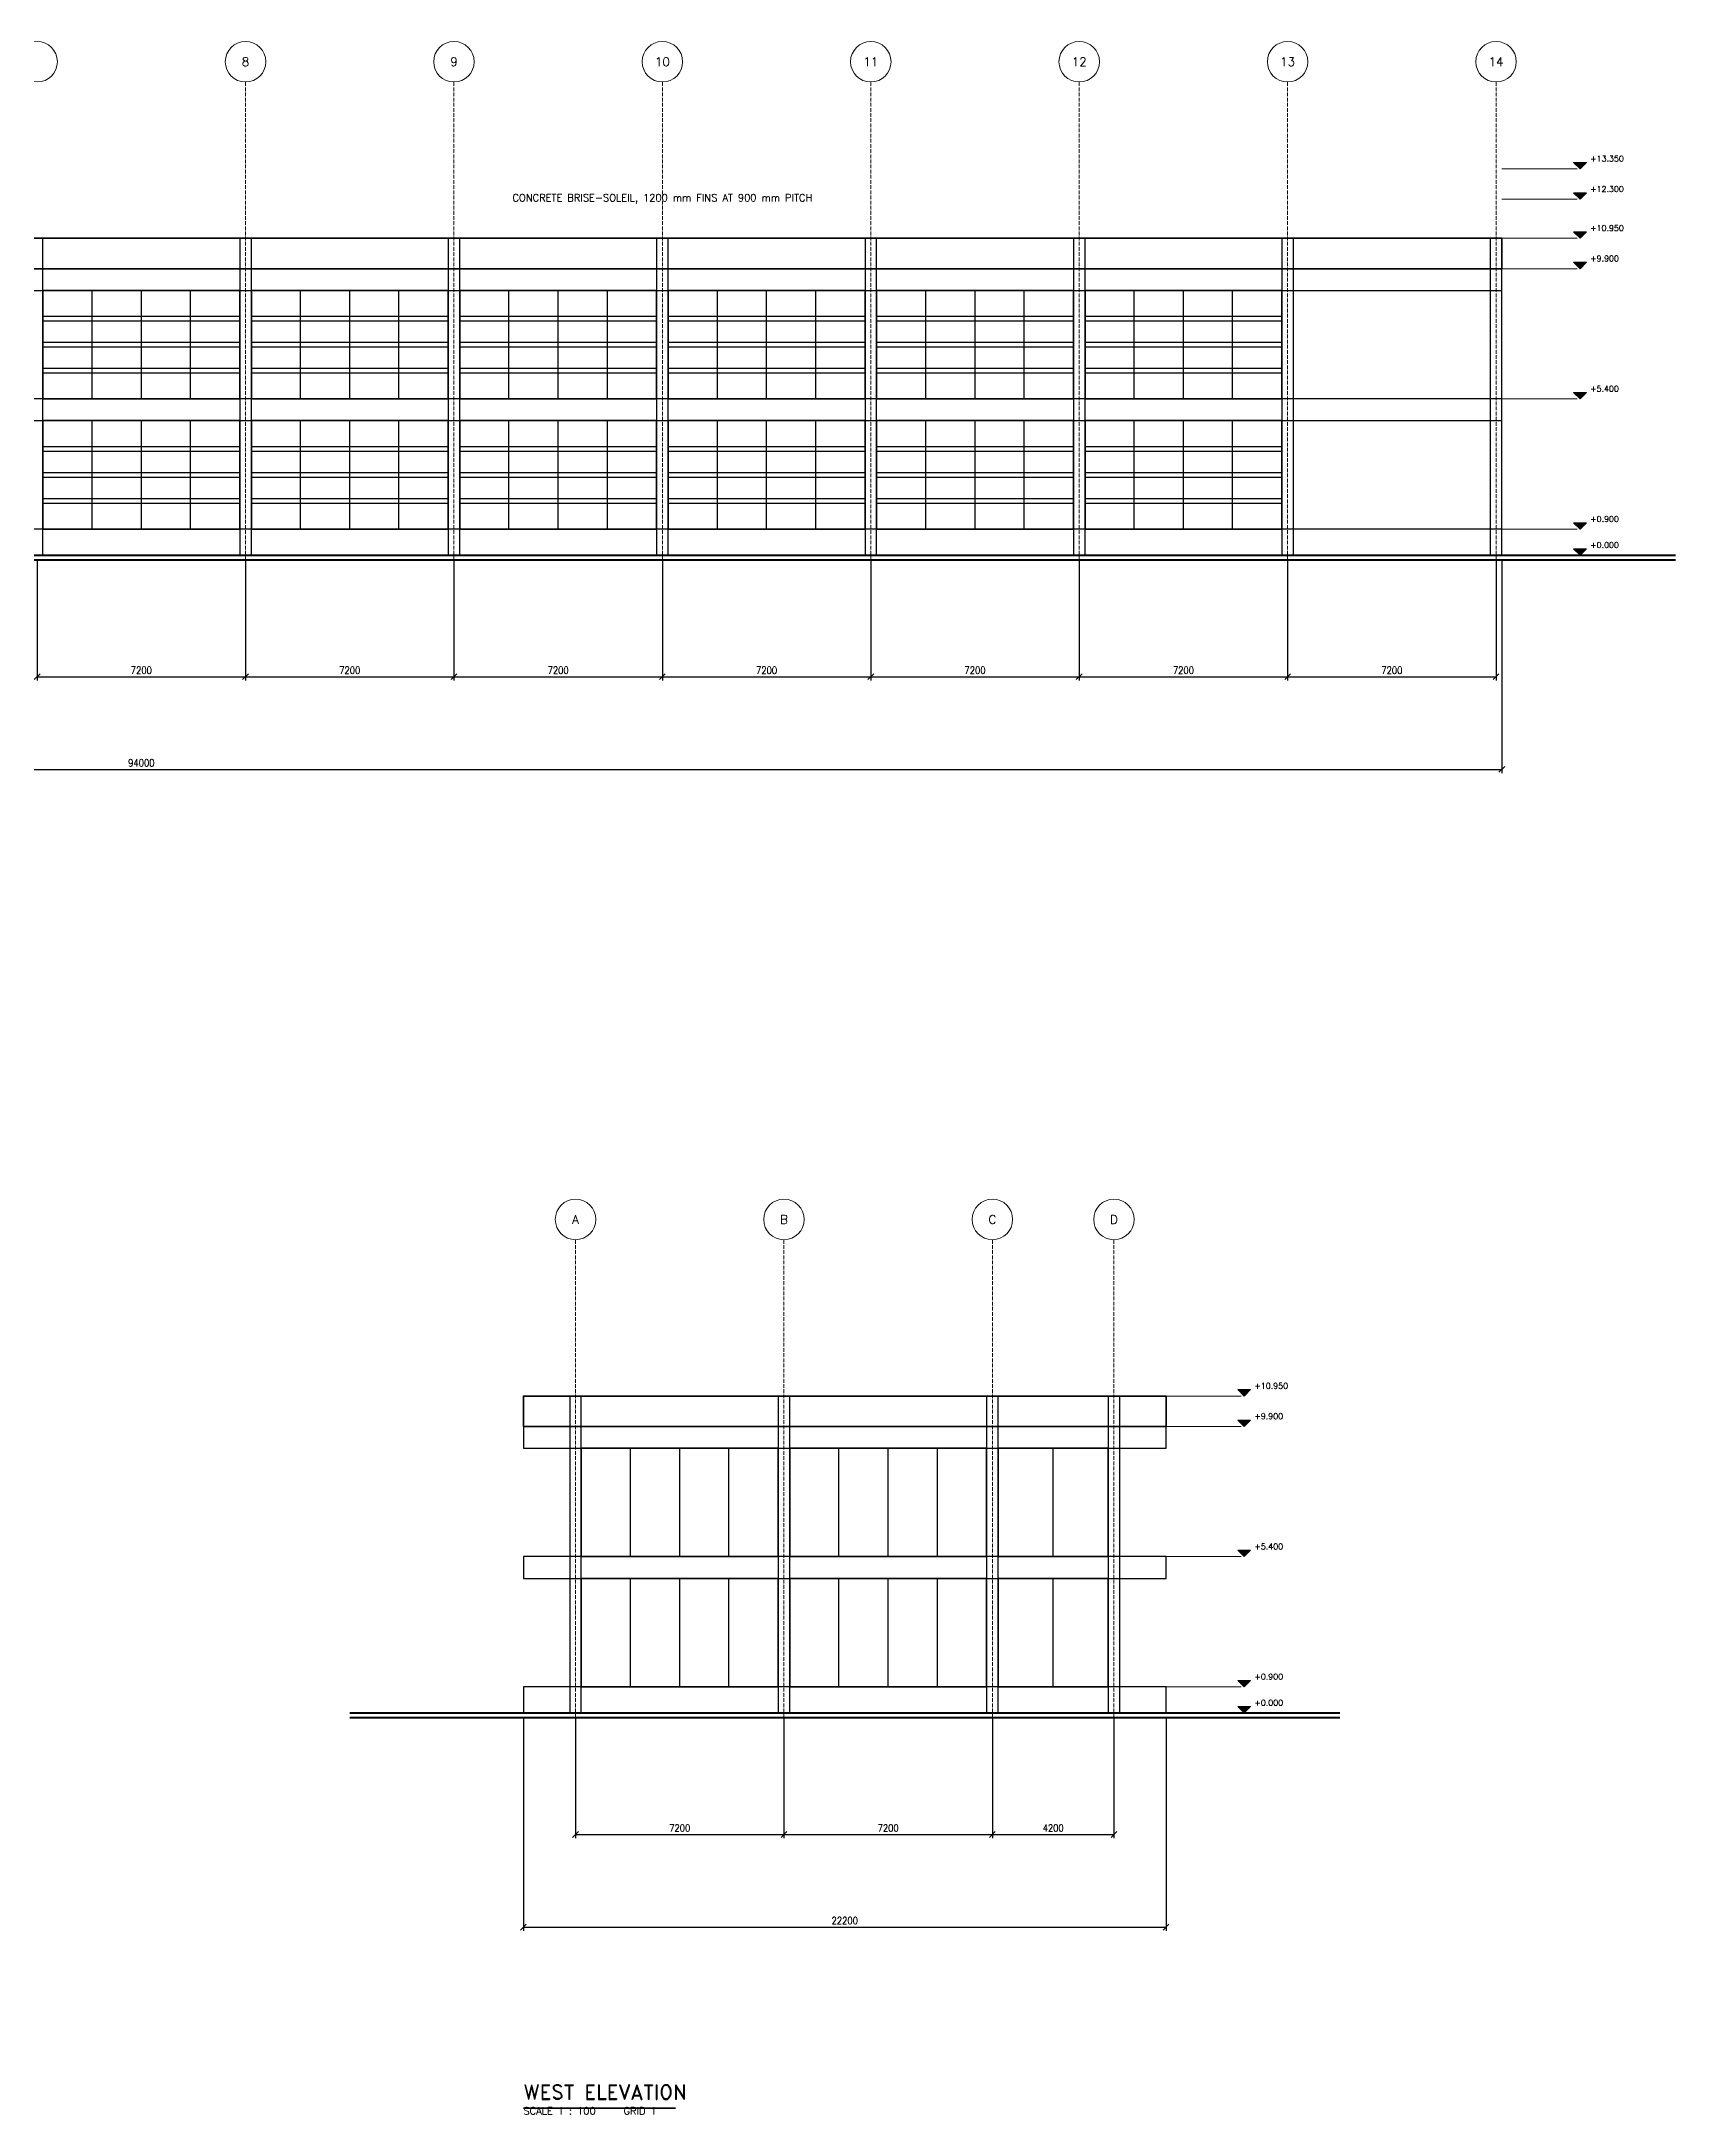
# Model space of a CAD drawing. Header units: millimetres. Extents: x -33945 to 191000, y -348875 to 205218.
# Drawn here: x 43350 to 99800, y -348875 to -277250 of the extents above; entities that cross this region are included whole.
import ezdxf
from ezdxf.enums import TextEntityAlignment as Align

# ---------------------------------------------------------------- set-up
doc = ezdxf.new("R2010")
doc.units = ezdxf.units.MM
doc.header["$LTSCALE"] = 50
doc.linetypes.add('DASHDOT', pattern=[3.556, 2.54, -0.508, 0, -0.508])
for name, color, linetype, lineweight in [('A-ANNO-DIMS', 2, 'Continuous', 13), ('A-ANNO-SYMB', 6, 'Continuous', 18), ('A-ANNO-TEXT', 7, 'Continuous', 18), ('A-ANNO-TITL', 7, 'Continuous', 35), ('A-ELEV', 7, 'Continuous', 25), ('A-ELEV-FINE', 8, 'Continuous', 13), ('A-FLOR-LEVL', 6, 'Continuous', 18), ('A-GLAZ', 4, 'Continuous', 25), ('A-GRID', 8, 'DASHDOT', 13), ('A-GRID-IDEN', 8, 'Continuous', 13), ('A-LOUV', 30, 'Continuous', 25), ('A-ROOF', 30, 'Continuous', 35), ('A-SECT-GRND', 8, 'Continuous', 50)]:
    doc.layers.add(name, color=color, linetype=linetype, lineweight=lineweight)
doc.styles.add('AMA-NOTE', font='romans.shx', dxfattribs={"width": 0.85})
doc.styles.add('AMA-TITLE', font='romand.shx', dxfattribs={"width": 0.9})
doc.dimstyles.new('AMA-100', dxfattribs={"dimscale": 100, "dimtxt": 2.5, "dimasz": 2.5, "dimexe": 1.25, "dimexo": 2, "dimgap": 1, "dimtad": 1, "dimdec": 0, "dimtxsty": 'AMA-NOTE', "dimtsz": 1, "dimcen": 2.5, "dimclrd": 8, "dimclre": 8, "dimclrt": 7, "dimazin": 3, "dimtfac": 1, "dimtmove": 0, "dimatfit": 3})

msp = doc.modelspace()

# ---------------------------------------------------------------- hatches: boundary and pattern name
at = {"layer": 'A-ANNO-SYMB'}
for points in [[(96500, -281650), (96280, -281430), (96720, -281430)], [(96500, -282700), (96280, -282480), (96720, -282480)], [(96500, -284050), (96280, -283830), (96720, -283830)], [(96500, -285100), (96280, -284880), (96720, -284880)], [(96500, -289600), (96280, -289380), (96720, -289380)], [(96500, -294100), (96280, -293880), (96720, -293880)], [(96500, -295000), (96280, -294780), (96720, -294780)], [(84900, -324050), (84680, -323830), (85120, -323830)], [(84900, -325100), (84680, -324880), (85120, -324880)], [(84900, -329600), (84680, -329380), (85120, -329380)], [(84900, -334100), (84680, -333880), (85120, -333880)], [(84900, -335000), (84680, -334780), (85120, -334780)]]:
    msp.add_hatch(color=7, dxfattribs=at).paths.add_polyline_path(points)

# ---------------------------------------------------------------- linework, layer by layer
for points in [[(96500, -281650), (96280, -281430), (96720, -281430)], [(96500, -282700), (96280, -282480), (96720, -282480)], [(96500, -284050), (96280, -283830), (96720, -283830)], [(96500, -285100), (96280, -284880), (96720, -284880)], [(96500, -289600), (96280, -289380), (96720, -289380)], [(96500, -294100), (96280, -293880), (96720, -293880)], [(96500, -295000), (96280, -294780), (96720, -294780)], [(84900, -324050), (84680, -323830), (85120, -323830)], [(84900, -325100), (84680, -324880), (85120, -324880)], [(84900, -329600), (84680, -329380), (85120, -329380)], [(84900, -334100), (84680, -333880), (85120, -333880)], [(84900, -335000), (84680, -334780), (85120, -334780)]]:
    msp.add_lwpolyline(points, close=True, dxfattribs=at)
at = {"layer": 'A-ANNO-TITL'}
msp.add_line((60000, -348650), (65250, -348650), dxfattribs=at)
at = {"layer": 'A-ELEV'}
for p, q in [((28800, -284050), (93800, -284050)), ((60000, -324050), (82200, -324050))]:
    msp.add_line(p, q, dxfattribs=at)
for points in [[(43000, -295000), (43400, -295000), (43400, -284050), (43000, -284050)], [(50200, -295000), (50600, -295000), (50600, -284050), (50200, -284050)], [(57400, -295000), (57800, -295000), (57800, -284050), (57400, -284050)], [(64600, -295000), (65000, -295000), (65000, -284050), (64600, -284050)], [(71800, -295000), (72200, -295000), (72200, -284050), (71800, -284050)], [(79000, -295000), (79400, -295000), (79400, -284050), (79000, -284050)], [(86200, -295000), (86600, -295000), (86600, -284050), (86200, -284050)], [(93400, -295000), (93800, -295000), (93800, -284050), (93400, -284050)], [(28800, -285850), (93800, -285850), (93800, -285100), (28800, -285100)], [(28800, -290350), (93800, -290350), (93800, -289600), (28800, -289600)], [(28800, -295000), (93800, -295000), (93800, -294100), (28800, -294100)], [(61600, -335000), (62000, -335000), (62000, -324050), (61600, -324050)], [(68800, -335000), (69200, -335000), (69200, -324050), (68800, -324050)], [(76000, -335000), (76400, -335000), (76400, -324050), (76000, -324050)], [(80200, -335000), (80600, -335000), (80600, -324050), (80200, -324050)], [(60000, -325850), (82200, -325850), (82200, -325100), (60000, -325100)], [(60000, -330350), (82200, -330350), (82200, -329600), (60000, -329600)], [(60000, -335000), (82200, -335000), (82200, -334100), (60000, -334100)]]:
    msp.add_lwpolyline(points, close=True, dxfattribs=at)
at = {"layer": 'A-ELEV-FINE'}
for p, q in [((43400, -289600), (50200, -289600)), ((50600, -289600), (57400, -289600)), ((57800, -289600), (64600, -289600)), ((65000, -289600), (71800, -289600)), ((72200, -289600), (79000, -289600)), ((79400, -289600), (86200, -289600)), ((43400, -294100), (50200, -294100)), ((50600, -294100), (57400, -294100)), ((57800, -294100), (64600, -294100)), ((65000, -294100), (71800, -294100)), ((72200, -294100), (79000, -294100)), ((79400, -294100), (86200, -294100)), ((62000, -329600), (68800, -329600)), ((69200, -329600), (76000, -329600)), ((76400, -329600), (80200, -329600)), ((62000, -334100), (68800, -334100)), ((69200, -334100), (76000, -334100)), ((76400, -334100), (80200, -334100))]:
    msp.add_line(p, q, dxfattribs=at)
at = {"layer": 'A-FLOR-LEVL'}
for p, q in [((93800, -281650), (96400, -281650)), ((93800, -282700), (96400, -282700)), ((93800, -284050), (96400, -284050)), ((93800, -285100), (96400, -285100)), ((93800, -289600), (96400, -289600)), ((93800, -294100), (96400, -294100)), ((93800, -295000), (96400, -295000)), ((82200, -324050), (84800, -324050)), ((82200, -325100), (84800, -325100)), ((82200, -329600), (84800, -329600)), ((82200, -334100), (84800, -334100)), ((82200, -335000), (84800, -335000))]:
    msp.add_line(p, q, dxfattribs=at)
at = {"layer": 'A-GLAZ'}
for p, q in [((45100, -289600), (45100, -285850)), ((46800, -289600), (46800, -285850)), ((48500, -289600), (48500, -285850)), ((52300, -289600), (52300, -285850)), ((54000, -289600), (54000, -285850)), ((55700, -289600), (55700, -285850)), ((59500, -289600), (59500, -285850)), ((61200, -289600), (61200, -285850)), ((62900, -289600), (62900, -285850)), ((66700, -289600), (66700, -285850)), ((68400, -289600), (68400, -285850)), ((70100, -289600), (70100, -285850)), ((73900, -289600), (73900, -285850)), ((75600, -289600), (75600, -285850)), ((77300, -289600), (77300, -285850)), ((81100, -289600), (81100, -285850)), ((82800, -289600), (82800, -285850)), ((84500, -289600), (84500, -285850)), ((45100, -294100), (45100, -290350)), ((46800, -294100), (46800, -290350)), ((48500, -294100), (48500, -290350)), ((52300, -294100), (52300, -290350)), ((54000, -294100), (54000, -290350)), ((55700, -294100), (55700, -290350)), ((59500, -294100), (59500, -290350)), ((61200, -294100), (61200, -290350)), ((62900, -294100), (62900, -290350)), ((66700, -294100), (66700, -290350)), ((68400, -294100), (68400, -290350)), ((70100, -294100), (70100, -290350)), ((73900, -294100), (73900, -290350)), ((75600, -294100), (75600, -290350)), ((77300, -294100), (77300, -290350)), ((81100, -294100), (81100, -290350)), ((82800, -294100), (82800, -290350)), ((84500, -294100), (84500, -290350)), ((63700, -329600), (63700, -325850)), ((65400, -329600), (65400, -325850)), ((67100, -329600), (67100, -325850)), ((70900, -329600), (70900, -325850)), ((72600, -329600), (72600, -325850)), ((74300, -329600), (74300, -325850)), ((78300, -329600), (78300, -325850)), ((63700, -334100), (63700, -330350)), ((65400, -334100), (65400, -330350)), ((67100, -334100), (67100, -330350)), ((70900, -334100), (70900, -330350)), ((72600, -334100), (72600, -330350)), ((74300, -334100), (74300, -330350)), ((78300, -334100), (78300, -330350))]:
    msp.add_line(p, q, dxfattribs=at)
for points in [[(43400, -289600), (50200, -289600), (50200, -285850), (43400, -285850)], [(50600, -289600), (57400, -289600), (57400, -285850), (50600, -285850)], [(57800, -289600), (64600, -289600), (64600, -285850), (57800, -285850)], [(65000, -289600), (71800, -289600), (71800, -285850), (65000, -285850)], [(72200, -289600), (79000, -289600), (79000, -285850), (72200, -285850)], [(79400, -289600), (86200, -289600), (86200, -285850), (79400, -285850)], [(43400, -294100), (50200, -294100), (50200, -290350), (43400, -290350)], [(50600, -294100), (57400, -294100), (57400, -290350), (50600, -290350)], [(57800, -294100), (64600, -294100), (64600, -290350), (57800, -290350)], [(65000, -294100), (71800, -294100), (71800, -290350), (65000, -290350)], [(72200, -294100), (79000, -294100), (79000, -290350), (72200, -290350)], [(79400, -294100), (86200, -294100), (86200, -290350), (79400, -290350)], [(62000, -329600), (68800, -329600), (68800, -325850), (62000, -325850)], [(69200, -329600), (76000, -329600), (76000, -325850), (69200, -325850)], [(76400, -329600), (80200, -329600), (80200, -325850), (76400, -325850)], [(62000, -334100), (68800, -334100), (68800, -330350), (62000, -330350)], [(69200, -334100), (76000, -334100), (76000, -330350), (69200, -330350)], [(76400, -334100), (80200, -334100), (80200, -330350), (76400, -330350)]]:
    msp.add_lwpolyline(points, close=True, dxfattribs=at)
at = {"layer": 'A-GRID'}
for p, q in [((50400, -298000), (50400, -278650)), ((57600, -298000), (57600, -278650)), ((64800, -298000), (64800, -278650)), ((72000, -298000), (72000, -278650)), ((79200, -298000), (79200, -278650)), ((86400, -298000), (86400, -278650)), ((93600, -298000), (93600, -278650)), ((61800, -338000), (61800, -318650)), ((69000, -338000), (69000, -318650)), ((76200, -338000), (76200, -318650)), ((80400, -338000), (80400, -318650))]:
    msp.add_line(p, q, dxfattribs=at)
at = {"layer": 'A-GRID-IDEN'}
for centre in [(43200, -277950), (50400, -277950), (57600, -277950), (64800, -277950), (72000, -277950), (79200, -277950), (86400, -277950), (93600, -277950), (61800, -317950), (69000, -317950), (76200, -317950), (80400, -317950)]:
    msp.add_circle(centre, 700, dxfattribs=at)
at = {"layer": 'A-LOUV'}
for points in [[(43400, -286900), (50200, -286900), (50200, -286750), (43400, -286750)], [(50600, -286900), (57400, -286900), (57400, -286750), (50600, -286750)], [(57800, -286900), (64600, -286900), (64600, -286750), (57800, -286750)], [(65000, -286900), (71800, -286900), (71800, -286750), (65000, -286750)], [(72200, -286900), (79000, -286900), (79000, -286750), (72200, -286750)], [(79400, -286900), (86200, -286900), (86200, -286750), (79400, -286750)], [(43400, -287800), (50200, -287800), (50200, -287650), (43400, -287650)], [(50600, -287800), (57400, -287800), (57400, -287650), (50600, -287650)], [(57800, -287800), (64600, -287800), (64600, -287650), (57800, -287650)], [(65000, -287800), (71800, -287800), (71800, -287650), (65000, -287650)], [(72200, -287800), (79000, -287800), (79000, -287650), (72200, -287650)], [(79400, -287800), (86200, -287800), (86200, -287650), (79400, -287650)], [(43400, -288700), (50200, -288700), (50200, -288550), (43400, -288550)], [(50600, -288700), (57400, -288700), (57400, -288550), (50600, -288550)], [(57800, -288700), (64600, -288700), (64600, -288550), (57800, -288550)], [(65000, -288700), (71800, -288700), (71800, -288550), (65000, -288550)], [(72200, -288700), (79000, -288700), (79000, -288550), (72200, -288550)], [(79400, -288700), (86200, -288700), (86200, -288550), (79400, -288550)], [(43400, -291400), (50200, -291400), (50200, -291250), (43400, -291250)], [(50600, -291400), (57400, -291400), (57400, -291250), (50600, -291250)], [(57800, -291400), (64600, -291400), (64600, -291250), (57800, -291250)], [(65000, -291400), (71800, -291400), (71800, -291250), (65000, -291250)], [(72200, -291400), (79000, -291400), (79000, -291250), (72200, -291250)], [(79400, -291400), (86200, -291400), (86200, -291250), (79400, -291250)], [(43400, -292300), (50200, -292300), (50200, -292150), (43400, -292150)], [(50600, -292300), (57400, -292300), (57400, -292150), (50600, -292150)], [(57800, -292300), (64600, -292300), (64600, -292150), (57800, -292150)], [(65000, -292300), (71800, -292300), (71800, -292150), (65000, -292150)], [(72200, -292300), (79000, -292300), (79000, -292150), (72200, -292150)], [(79400, -292300), (86200, -292300), (86200, -292150), (79400, -292150)], [(43400, -293200), (50200, -293200), (50200, -293050), (43400, -293050)], [(50600, -293200), (57400, -293200), (57400, -293050), (50600, -293050)], [(57800, -293200), (64600, -293200), (64600, -293050), (57800, -293050)], [(65000, -293200), (71800, -293200), (71800, -293050), (65000, -293050)], [(72200, -293200), (79000, -293200), (79000, -293050), (72200, -293050)], [(79400, -293200), (86200, -293200), (86200, -293050), (79400, -293050)]]:
    msp.add_lwpolyline(points, close=True, dxfattribs=at)
at = {"layer": 'A-ROOF'}
for points in [[(28800, -285100), (93800, -285100), (93800, -284050), (28800, -284050)], [(60000, -325100), (82200, -325100), (82200, -324050), (60000, -324050)]]:
    msp.add_lwpolyline(points, close=True, dxfattribs=at)
at = {"layer": 'A-SECT-GRND'}
for p, q in [((-6200, -295000), (99800, -295000)), ((-6200, -295160), (99800, -295160)), ((54000, -335000), (88200, -335000)), ((54000, -335160), (88200, -335160))]:
    msp.add_line(p, q, dxfattribs=at)

# ---------------------------------------------------------------- texts
at = {"layer": 'A-ANNO-SYMB', "style": 'AMA-NOTE'}
for s, p in [('+13.350', (96850, -281298)), ('+12.300', (96850, -282348)), ('+10.950', (96850, -283698)), ('+9.900', (96850, -284748)), ('+5.400', (96850, -289248)), ('+0.900', (96850, -293748)), ('+0.000', (96850, -294648)), ('+10.950', (85250, -323698)), ('+9.900', (85250, -324748)), ('+5.400', (85250, -329248)), ('+0.900', (85250, -333748)), ('+0.000', (85250, -334648))]:
    msp.add_text(s, height=200, dxfattribs=at).set_placement(p, align=Align.MIDDLE_LEFT)
at = {"layer": 'A-ANNO-TEXT', "style": 'AMA-NOTE'}
msp.add_text('CONCRETE BRISE-SOLEIL, 1200 mm FINS AT 900 mm PITCH', height=250, dxfattribs=at).set_placement((64800, -282850), align=Align.BOTTOM_CENTER)
at = {"layer": 'A-ANNO-TITL'}
for s, height, style, p in [('WEST ELEVATION', 500, 'AMA-TITLE', (60000, -348500)), ('SCALE 1 : 100    GRID 1', 250, 'AMA-NOTE', (60000, -348950))]:
    msp.add_text(s, height=height, dxfattribs=dict(at, style=style)).set_placement(p, align=Align.BOTTOM_LEFT)
at = {"layer": 'A-GRID-IDEN', "style": 'AMA-TITLE'}
for s, p in [('8', (50400, -277950)), ('9', (57600, -277950)), ('10', (64800, -277950)), ('11', (72000, -277950)), ('12', (79200, -277950)), ('13', (86400, -277950)), ('14', (93600, -277950)), ('A', (61800, -317950)), ('B', (69000, -317950)), ('C', (76200, -317950)), ('D', (80400, -317950))]:
    msp.add_text(s, height=300, dxfattribs=at).set_placement(p, align=Align.MIDDLE_CENTER)

# ---------------------------------------------------------------- dimensions: what is measured, and where the dimension line sits
at = {"layer": 'A-ANNO-DIMS'}
for base, p1, p2 in [((-200, -302400), (-200, -295000), (93800, -295000)), ((43200, -299200), (43200, -295000), (50400, -295000)), ((50400, -299200), (50400, -295000), (57600, -295000)), ((57600, -299200), (57600, -295000), (64800, -295000)), ((64800, -299200), (64800, -295000), (72000, -295000)), ((72000, -299200), (72000, -295000), (79200, -295000)), ((79200, -299200), (79200, -295000), (86400, -295000)), ((86400, -299200), (86400, -295000), (93600, -295000)), ((60000, -342400), (60000, -335000), (82200, -335000)), ((61800, -339200), (61800, -335000), (69000, -335000)), ((69000, -339200), (69000, -335000), (76200, -335000)), ((76200, -339200), (76200, -335000), (80400, -335000))]:
    msp.add_linear_dim(base=base, p1=p1, p2=p2, dimstyle='AMA-100', dxfattribs=at).render()

doc.saveas('drawing.dxf')
